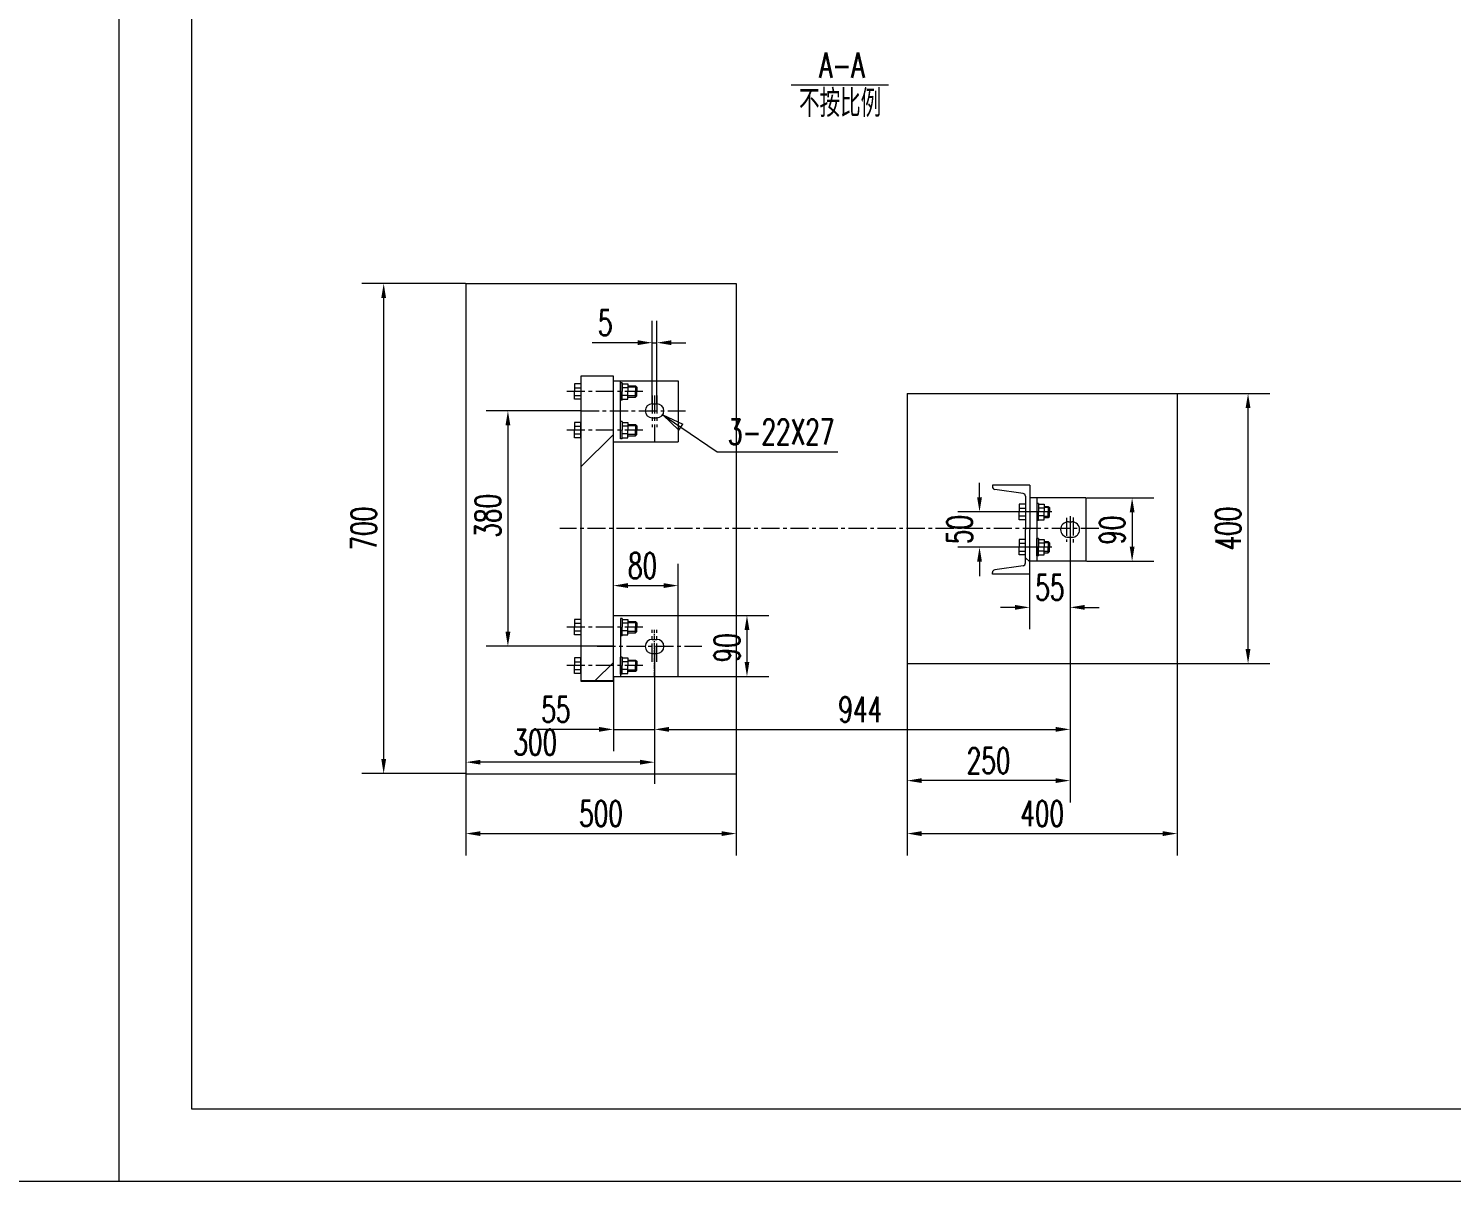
# Model space of a CAD drawing. Header units: millimetres. Extents: x -394 to 6212, y -2458 to 809.
# Drawn here: x 5605.3 to 5801.4, y -1936.1 to -1777.1 of the extents above; entities that cross this region are included whole.
import ezdxf

# ---------------------------------------------------------------- set-up
doc = ezdxf.new("R2010")
doc.units = ezdxf.units.MM
doc.header["$PDSIZE"] = -5
doc.linetypes.add('CENTER', pattern=[2, 1.25, -0.25, 0.25, -0.25])
doc.linetypes.add('CENTERX2', pattern=[4, 2.5, -0.5, 0.5, -0.5])
doc.layers.get('0').update_dxf_attribs({"lineweight": 18})
doc.layers.get('DEFPOINTS').update_dxf_attribs({"lineweight": 18})
for name, color, linetype, lineweight, true_color in [('1', 1, 'Continuous', 18, 0xff0000), ('2', 2, 'Continuous', 18, 0xffff00), ('3', 3, 'CENTERX2', 18, 0x00ff00)]:
    doc.layers.add(name, color=color, linetype=linetype, lineweight=lineweight, true_color=true_color)
doc.styles.add('HZ', font='txt.shx', dxfattribs={"width": 0.67, "bigfont": 'hztxt.shx'})
doc.styles.get("Standard").update_dxf_attribs({"font": 'txt.shx', "bigfont": 'gbcbig.shx'})
doc.styles.add('STYLE1', font='txt.shx', dxfattribs={"width": 0.67, "bigfont": 'hztxt.shx'})
doc.styles.add('ZH', font='txt.shx', dxfattribs={"width": 0.75, "bigfont": 'hztxt.shx'})
doc.dimstyles.new('ISO-25', dxfattribs={"dimtxt": 2.5, "dimasz": 2.5, "dimexe": 1.25, "dimexo": 0.625, "dimtad": 1, "dimtxsty": 'Standard', "dimcen": 2.5, "dimdle": 5, "dimadec": 0, "dimazin": 0, "dimtfac": 1, "dimtmove": 0, "dimatfit": 3, "dimfxl": 1, "dimlwd": -1, "dimlwe": -1, "dimarcsym": 0})
doc.dimstyles.get("Standard").update_dxf_attribs({"dimtxt": 3.5, "dimasz": 3, "dimexe": 3, "dimexo": 0, "dimgap": 1, "dimtad": 1, "dimtoh": 1, "dimzin": 0, "dimdsep": 46, "dimtxsty": 'STYLE1', "dimblk": 'CLOSED', "dimcen": 0, "dimdle": 6, "dimadec": 0, "dimazin": 0, "dimtfac": 1, "dimtofl": 0, "dimtmove": 0, "dimatfit": 0, "dimldrblk": 'CLOSED', "dimfxl": 1, "dimtolj": 1, "dimtzin": 0, "dimlwd": -1, "dimlwe": -1, "dimarcsym": 0})

# ---------------------------------------------------------------- blocks, each defined once
blk = doc.blocks.new('*D337')
at = {"layer": '2', "color": 0}
for p, q in [((5726.37, -1846.11), (5726.37, -1883.79)), ((5748.84, -1846.11), (5748.84, -1883.79)), ((5746.84, -1880.79), (5728.37, -1880.79))]:
    blk.add_line(p, q, dxfattribs=at)
for points in [[(5728.37, -1880.46), (5728.37, -1881.12), (5726.37, -1880.79)], [(5746.84, -1880.46), (5746.84, -1881.12), (5748.84, -1880.79)]]:
    blk.add_solid(points, dxfattribs=at)
at = {"layer": 'DEFPOINTS', "color": 0}
for p in [(5726.37, -1846.05), (5748.84, -1846.05), (5726.37, -1880.79)]:
    blk.add_point(p, dxfattribs=at)
at = {"layer": '2', "color": 0, "insert": (5737.6, -1878.04), "char_height": 3.5, "attachment_point": 5, "style": 'HZ'}
blk.add_mtext('\\A1;250', dxfattribs=at)
blk = doc.blocks.new('*D336')
at = {"layer": '2', "color": 0}
for p, q in [((5763.65, -1827.44), (5776.36, -1827.44)), ((5773.36, -1862.66), (5773.36, -1829.44)), ((5763.65, -1864.66), (5776.36, -1864.66))]:
    blk.add_line(p, q, dxfattribs=at)
for points in [[(5773.02, -1829.44), (5773.69, -1829.44), (5773.36, -1827.44)], [(5773.02, -1862.66), (5773.69, -1862.66), (5773.36, -1864.66)]]:
    blk.add_solid(points, dxfattribs=at)
at = {"layer": 'DEFPOINTS', "color": 0}
for p in [(5763.59, -1827.44), (5773.36, -1827.44), (5763.59, -1864.66)]:
    blk.add_point(p, dxfattribs=at)
at = {"layer": '2', "color": 0, "insert": (5770.61, -1846.05), "char_height": 3.5, "attachment_point": 5, "rotation": 90, "style": 'HZ'}
blk.add_mtext('\\A1;400', dxfattribs=at)
blk = doc.blocks.new('*D335')
at = {"layer": '2', "color": 0}
for p, q in [((5726.37, -1864.73), (5726.37, -1891.09)), ((5763.59, -1864.73), (5763.59, -1891.09)), ((5728.37, -1888.09), (5761.59, -1888.09))]:
    blk.add_line(p, q, dxfattribs=at)
for points in [[(5728.37, -1887.76), (5728.37, -1888.43), (5726.37, -1888.09)], [(5761.59, -1887.76), (5761.59, -1888.43), (5763.59, -1888.09)]]:
    blk.add_solid(points, dxfattribs=at)
at = {"layer": 'DEFPOINTS', "color": 0}
for p in [(5726.37, -1864.66), (5763.59, -1864.66), (5763.59, -1888.09)]:
    blk.add_point(p, dxfattribs=at)
at = {"layer": '2', "color": 0, "insert": (5744.98, -1885.34), "char_height": 3.5, "attachment_point": 5, "style": 'HZ'}
blk.add_mtext('\\A1;400', dxfattribs=at)
blk = doc.blocks.new('*D334')
at = {"layer": '2', "color": 0}
for p, q in [((5665.57, -1879.89), (5665.57, -1891.09)), ((5702.79, -1879.89), (5702.79, -1891.09)), ((5667.57, -1888.09), (5700.79, -1888.09))]:
    blk.add_line(p, q, dxfattribs=at)
for points in [[(5667.57, -1887.76), (5667.57, -1888.43), (5665.57, -1888.09)], [(5700.79, -1887.76), (5700.79, -1888.43), (5702.79, -1888.09)]]:
    blk.add_solid(points, dxfattribs=at)
at = {"layer": 'DEFPOINTS', "color": 0}
for p in [(5665.57, -1879.83), (5702.79, -1879.83), (5702.79, -1888.09)]:
    blk.add_point(p, dxfattribs=at)
at = {"layer": '2', "color": 0, "insert": (5684.18, -1885.34), "char_height": 3.5, "attachment_point": 5, "style": 'HZ'}
blk.add_mtext('\\A1;500', dxfattribs=at)
blk = doc.blocks.new('*D331')
at = {"layer": '2', "color": 0}
for p, q in [((5665.51, -1812.27), (5651.23, -1812.27)), ((5654.23, -1877.83), (5654.23, -1814.27)), ((5665.51, -1879.83), (5651.23, -1879.83))]:
    blk.add_line(p, q, dxfattribs=at)
for points in [[(5653.9, -1814.27), (5654.56, -1814.27), (5654.23, -1812.27)], [(5653.9, -1877.83), (5654.56, -1877.83), (5654.23, -1879.83)]]:
    blk.add_solid(points, dxfattribs=at)
at = {"layer": 'DEFPOINTS', "color": 0}
for p in [(5654.23, -1812.27), (5665.57, -1812.27), (5665.57, -1879.83)]:
    blk.add_point(p, dxfattribs=at)
at = {"layer": '2', "color": 0, "insert": (5651.48, -1846.05), "char_height": 3.5, "attachment_point": 5, "rotation": 90, "style": 'HZ'}
blk.add_mtext('\\A1;700', dxfattribs=at)
blk = doc.blocks.new('*D330')
at = {"layer": '2', "color": 0}
for p, q in [((5665.57, -1862.34), (5665.57, -1881.25)), ((5691.56, -1862.34), (5691.56, -1881.25)), ((5689.56, -1878.25), (5667.57, -1878.25))]:
    blk.add_line(p, q, dxfattribs=at)
for points in [[(5667.57, -1877.92), (5667.57, -1878.58), (5665.57, -1878.25)], [(5689.56, -1877.92), (5689.56, -1878.58), (5691.56, -1878.25)]]:
    blk.add_solid(points, dxfattribs=at)
at = {"layer": 'DEFPOINTS', "color": 0}
for p in [(5665.57, -1862.28), (5691.56, -1862.28), (5665.57, -1878.25)]:
    blk.add_point(p, dxfattribs=at)
at = {"layer": '2', "color": 0, "insert": (5675.12, -1875.5), "char_height": 3.5, "attachment_point": 5, "style": 'HZ'}
blk.add_mtext('\\A1;300', dxfattribs=at)
blk = doc.blocks.new('*D329')
at = {"layer": '2', "color": 0}
for p, q in [((5743.26, -1850.81), (5743.26, -1859.91)), ((5748.84, -1850.61), (5748.84, -1859.91)), ((5741.26, -1856.91), (5739.26, -1856.91)), ((5750.84, -1856.91), (5752.84, -1856.91))]:
    blk.add_line(p, q, dxfattribs=at)
for points in [[(5741.26, -1856.58), (5741.26, -1857.24), (5743.26, -1856.91)], [(5750.84, -1856.58), (5750.84, -1857.24), (5748.84, -1856.91)]]:
    blk.add_solid(points, dxfattribs=at)
at = {"layer": 'DEFPOINTS', "color": 0}
for p in [(5743.26, -1850.75), (5748.84, -1850.55), (5748.84, -1856.91)]:
    blk.add_point(p, dxfattribs=at)
at = {"layer": '2', "color": 0, "insert": (5746.05, -1854.16), "char_height": 3.5, "attachment_point": 5, "style": 'HZ'}
blk.add_mtext('\\A1;55', dxfattribs=at)
blk = doc.blocks.new('*D323')
at = {"layer": '2', "color": 0}
for p, q in [((5751.09, -1841.82), (5760.38, -1841.82)), ((5757.38, -1843.82), (5757.38, -1848.55)), ((5751.09, -1850.55), (5760.38, -1850.55))]:
    blk.add_line(p, q, dxfattribs=at)
for points in [[(5757.05, -1843.82), (5757.72, -1843.82), (5757.38, -1841.82)], [(5757.05, -1848.55), (5757.72, -1848.55), (5757.38, -1850.55)]]:
    blk.add_solid(points, dxfattribs=at)
at = {"layer": 'DEFPOINTS', "color": 0}
for p in [(5751.02, -1841.82), (5751.02, -1850.55), (5757.38, -1850.55)]:
    blk.add_point(p, dxfattribs=at)
at = {"layer": '2', "color": 0, "insert": (5754.63, -1846.28), "char_height": 3.5, "attachment_point": 5, "rotation": 90, "style": 'HZ'}
blk.add_mtext('\\A1;90', dxfattribs=at)
blk = doc.blocks.new('*D322')
at = {"layer": '2', "color": 0}
for p, q in [((5685.89, -1866.36), (5685.89, -1850.91)), ((5694.8, -1866.36), (5694.8, -1850.91)), ((5687.89, -1853.91), (5692.8, -1853.91))]:
    blk.add_line(p, q, dxfattribs=at)
for points in [[(5687.89, -1853.57), (5687.89, -1854.24), (5685.89, -1853.91)], [(5692.8, -1853.57), (5692.8, -1854.24), (5694.8, -1853.91)]]:
    blk.add_solid(points, dxfattribs=at)
at = {"layer": 'DEFPOINTS', "color": 0}
for p in [(5694.8, -1853.91), (5685.89, -1866.43), (5694.8, -1866.43)]:
    blk.add_point(p, dxfattribs=at)
at = {"layer": '2', "color": 0, "insert": (5689.91, -1851.16), "char_height": 3.5, "attachment_point": 5, "style": 'HZ'}
blk.add_mtext('\\A1;80', dxfattribs=at)
blk = doc.blocks.new('_CLOSED')
at = {"color": 0, "linetype": 'ByBlock', "lineweight": -2}
for p, q in [((-1, 0.166667), (0, 0)), ((-1, 0.166667), (-1, -0.166667)), ((0, 0), (-1, -0.166667)), ((0, 0), (-1, 0))]:
    blk.add_line(p, q, dxfattribs=at)
blk = doc.blocks.new('*D321')
at = {"layer": '2', "color": 0}
for p, q in [((5695.17, -1832.05), (5700.19, -1835.47)), ((5700.19, -1835.47), (5716.82, -1835.47))]:
    blk.add_line(p, q, dxfattribs=at)
at = {"layer": 'DEFPOINTS', "color": 0}
for p in [(5691.89, -1829.82), (5692.69, -1830.36)]:
    blk.add_point(p, dxfattribs=at)
at = {"layer": '2', "color": 0, "xscale": 3, "yscale": 3, "zscale": 3, "rotation": 145.7321616048402}
blk.add_blockref('_CLOSED', (5692.69, -1830.36), dxfattribs=at)
at = {"layer": '2', "color": 0, "insert": (5709.01, -1832.72), "char_height": 3.5, "attachment_point": 5, "style": 'HZ'}
blk.add_mtext('\\A1;3-22X27', dxfattribs=at)
blk = doc.blocks.new('*D320')
at = {"layer": '2', "color": 0}
for p, q in [((5691.24, -1828.79), (5691.24, -1817.43)), ((5691.89, -1828.79), (5691.89, -1817.43)), ((5689.24, -1820.43), (5682.98, -1820.43)), ((5693.89, -1820.43), (5695.89, -1820.43))]:
    blk.add_line(p, q, dxfattribs=at)
for points in [[(5689.24, -1820.09), (5689.24, -1820.76), (5691.24, -1820.43)], [(5693.89, -1820.09), (5693.89, -1820.76), (5691.89, -1820.43)]]:
    blk.add_solid(points, dxfattribs=at)
at = {"layer": 'DEFPOINTS', "color": 0}
for p in [(5691.89, -1820.43), (5691.24, -1828.85), (5691.89, -1828.85)]:
    blk.add_point(p, dxfattribs=at)
at = {"layer": '2', "color": 0, "insert": (5684.77, -1817.68), "char_height": 3.5, "attachment_point": 5, "style": 'HZ'}
blk.add_mtext('\\A1;5', dxfattribs=at)
blk = doc.blocks.new('*D319')
at = {"layer": '2', "color": 0}
for p, q in [((5685.89, -1866.51), (5685.89, -1876.73)), ((5691.56, -1866.58), (5691.56, -1876.73)), ((5683.89, -1873.73), (5675.02, -1873.73)), ((5693.56, -1873.73), (5695.56, -1873.73))]:
    blk.add_line(p, q, dxfattribs=at)
for points in [[(5683.89, -1873.39), (5683.89, -1874.06), (5685.89, -1873.73)], [(5693.56, -1873.39), (5693.56, -1874.06), (5691.56, -1873.73)]]:
    blk.add_solid(points, dxfattribs=at)
at = {"layer": 'DEFPOINTS', "color": 0}
for p in [(5685.89, -1866.45), (5691.56, -1866.52), (5685.89, -1873.73)]:
    blk.add_point(p, dxfattribs=at)
at = {"layer": '2', "color": 0, "insert": (5677.97, -1870.98), "char_height": 3.5, "attachment_point": 5, "style": 'HZ'}
blk.add_mtext('\\A1;55', dxfattribs=at)
blk = doc.blocks.new('*D318')
at = {"layer": '2', "color": 0}
for p, q in [((5748.84, -1844.33), (5748.84, -1876.73)), ((5691.56, -1866.49), (5691.56, -1876.73)), ((5693.56, -1873.73), (5746.84, -1873.73))]:
    blk.add_line(p, q, dxfattribs=at)
for points in [[(5693.56, -1873.39), (5693.56, -1874.06), (5691.56, -1873.73)], [(5746.84, -1873.39), (5746.84, -1874.06), (5748.84, -1873.73)]]:
    blk.add_solid(points, dxfattribs=at)
at = {"layer": 'DEFPOINTS', "color": 0}
for p in [(5748.84, -1844.27), (5691.56, -1866.43), (5748.84, -1873.73)]:
    blk.add_point(p, dxfattribs=at)
at = {"layer": '2', "color": 0, "insert": (5719.91, -1870.98), "char_height": 3.5, "attachment_point": 5, "style": 'HZ'}
blk.add_mtext('\\A1;944', dxfattribs=at)
blk = doc.blocks.new('*D317')
at = {"layer": '2', "color": 0}
for p, q in [((5681.34, -1829.82), (5668.35, -1829.82)), ((5671.35, -1831.82), (5671.35, -1860.28)), ((5685.82, -1862.28), (5668.35, -1862.28))]:
    blk.add_line(p, q, dxfattribs=at)
for points in [[(5671.02, -1831.82), (5671.69, -1831.82), (5671.35, -1829.82)], [(5671.02, -1860.28), (5671.69, -1860.28), (5671.35, -1862.28)]]:
    blk.add_solid(points, dxfattribs=at)
at = {"layer": 'DEFPOINTS', "color": 0}
for p in [(5681.41, -1829.82), (5671.35, -1862.28), (5685.89, -1862.28)]:
    blk.add_point(p, dxfattribs=at)
at = {"layer": '2', "color": 0, "insert": (5668.6, -1844.29), "char_height": 3.5, "attachment_point": 5, "rotation": 90, "style": 'HZ'}
blk.add_mtext('\\A1;380', dxfattribs=at)
blk = doc.blocks.new('*D316')
at = {"layer": '2', "color": 0}
for p, q in [((5694.86, -1858.02), (5707.3, -1858.02)), ((5704.3, -1860.02), (5704.3, -1864.43)), ((5694.86, -1866.43), (5707.3, -1866.43))]:
    blk.add_line(p, q, dxfattribs=at)
for points in [[(5703.97, -1860.02), (5704.63, -1860.02), (5704.3, -1858.02)], [(5703.97, -1864.43), (5704.63, -1864.43), (5704.3, -1866.43)]]:
    blk.add_solid(points, dxfattribs=at)
at = {"layer": 'DEFPOINTS', "color": 0}
for p in [(5694.8, -1858.02), (5694.8, -1866.43), (5704.3, -1866.43)]:
    blk.add_point(p, dxfattribs=at)
at = {"layer": '2', "color": 0, "insert": (5701.55, -1862.49), "char_height": 3.5, "attachment_point": 5, "rotation": 90, "style": 'HZ'}
blk.add_mtext('\\A1;90', dxfattribs=at)
blk = doc.blocks.new('*D315')
at = {"layer": '2', "color": 0}
for p, q in [((5736.35, -1841.76), (5736.35, -1839.76)), ((5741.74, -1843.76), (5733.35, -1843.76)), ((5741.74, -1848.61), (5733.35, -1848.61)), ((5736.35, -1850.61), (5736.35, -1852.61))]:
    blk.add_line(p, q, dxfattribs=at)
for points in [[(5736.02, -1841.76), (5736.68, -1841.76), (5736.35, -1843.76)], [(5736.02, -1850.61), (5736.68, -1850.61), (5736.35, -1848.61)]]:
    blk.add_solid(points, dxfattribs=at)
at = {"layer": 'DEFPOINTS', "color": 0}
for p in [(5741.81, -1843.76), (5736.35, -1848.61), (5741.81, -1848.61)]:
    blk.add_point(p, dxfattribs=at)
at = {"layer": '2', "color": 0, "insert": (5733.6, -1846.19), "char_height": 3.5, "attachment_point": 5, "rotation": 90, "style": 'HZ'}
blk.add_mtext('\\A1;50', dxfattribs=at)

msp = doc.modelspace()

# ---------------------------------------------------------------- hatches: boundary and pattern name
at = {"layer": '2'}
h = msp.add_hatch(dxfattribs=at)
h.set_pattern_fill('ANSI31', color=256, scale=7, style=0)
h.set_pattern_definition([(45, (5495.19, -2369.497), (-15.71545, 15.71545), [])])
h.paths.add_polyline_path([(5681.40725, -1846.05246), (5685.88731, -1846.05246), (5685.88731, -1832.47516), (5685.71827, -1832.47516), (5681.40725, -1832.47516), (5681.40725, -1833.54286)], flags=0)
h.paths.add_polyline_path([(5685.88731, -1832.47516), (5685.88731, -1829.81924), (5681.40725, -1829.81924), (5681.40725, -1832.47516)], flags=0)
h.paths.add_polyline_path([(5681.40725, -1827.1617), (5681.40725, -1828.2294), (5681.40725, -1829.81924), (5685.88731, -1829.81924), (5685.88731, -1827.1617)], flags=0)
h.paths.add_polyline_path([(5681.40725, -1825.04763), (5681.40725, -1827.1617), (5685.88731, -1827.1617), (5685.88731, -1825.04763)], flags=0)
h.paths.add_polyline_path([(5685.88731, -1846.05246), (5681.40725, -1846.05246), (5681.40725, -1859.62976), (5685.88731, -1859.62976)], flags=0)
h.paths.add_polyline_path([(5681.40725, -1859.62976), (5681.40725, -1860.69747), (5681.40725, -1864.94322), (5685.88731, -1864.94322), (5685.88731, -1859.62976)], flags=0)
h.paths.add_polyline_path([(5685.88731, -1867.05729), (5685.88731, -1864.94322), (5685.71827, -1864.94322), (5681.40725, -1864.94322), (5681.40725, -1866.01093), (5681.40725, -1867.05729)], flags=0)
at = {"layer": '2', "ltscale": 0.25}
h = msp.add_hatch(dxfattribs=at)
h.set_pattern_fill('ANSI31', color=256, scale=2.8, angle=270, style=0)
h.set_pattern_definition([(315, (5495.191, -2369.497), (6.28618, 6.28618), [])])
edge = h.paths.add_edge_path(flags=0)
edge.add_arc((5742.29208, -1841.58287), 0.38808, 0, 81.8608454, ccw=False)
edge.add_line((5742.68016, -1841.58287), (5742.68016, -1843.76091))
edge.add_line((5742.68016, -1843.76091), (5743.26228, -1843.76091))
edge.add_line((5743.26228, -1843.76091), (5743.26228, -1840.06202))
edge.add_line((5743.26228, -1840.06202), (5738.12022, -1840.06202))
edge.add_line((5738.12022, -1840.06202), (5738.12022, -1840.25766))
edge.add_arc((5738.5083, -1840.25766), 0.38808, 180, 261.8608454)
edge.add_line((5738.45336, -1840.64183), (5742.34702, -1841.1987))
h.paths.add_polyline_path([(5743.26228, -1846.18641), (5743.26228, -1843.76091), (5742.68016, -1843.76091), (5742.68016, -1844.82861), (5742.68016, -1846.18641)], flags=0)
h.paths.add_polyline_path([(5743.26228, -1848.61191), (5743.26228, -1846.18641), (5742.68016, -1846.18641), (5742.68016, -1848.61191)], flags=0)
edge = h.paths.add_edge_path(flags=0)
edge.add_line((5743.26228, -1852.31079), (5743.26228, -1848.61191))
edge.add_line((5743.26228, -1848.61191), (5742.68016, -1848.61191))
edge.add_line((5742.68016, -1848.61191), (5742.68016, -1849.67961))
edge.add_line((5742.68016, -1849.67961), (5742.68016, -1850.78994))
edge.add_arc((5742.29208, -1850.78994), 0.38808, 278.1391546, 360, ccw=False)
edge.add_line((5742.34702, -1851.17412), (5738.45336, -1851.73098))
edge.add_arc((5738.5083, -1852.11515), 0.38808, 98.1391543, 179.9999997)
edge.add_line((5738.12022, -1852.11515), (5738.12022, -1852.31079))
edge.add_line((5738.12022, -1852.31079), (5743.26228, -1852.31079))

# ---------------------------------------------------------------- linework, layer by layer
at = {"layer": '1'}
for p, q in [((5627.74256, -1526.0524), (5627.74256, -1926.0524)), ((5627.74256, -1926.0524), (6186.74256, -1926.0524))]:
    msp.add_line(p, q, dxfattribs=at)
at = {"layer": '1', "lineweight": 0}
for p, q in [((5665.56967, -1812.27258), (5702.7928, -1812.27258)), ((5665.56967, -1812.27258), (5665.56967, -1879.83234)), ((5702.7928, -1812.27258), (5702.7928, -1879.83234)), ((5726.3663, -1827.44089), (5763.58943, -1827.44089)), ((5726.3663, -1827.44089), (5726.3663, -1864.66403)), ((5763.58943, -1827.44089), (5763.58943, -1864.66403)), ((5726.3663, -1864.66403), (5763.58943, -1864.66403)), ((5665.56967, -1879.83234), (5702.7928, -1879.83234))]:
    msp.add_line(p, q, dxfattribs=at)
at = {"layer": '1', "ltscale": 0.25}
for p, q in [((5685.88731, -1825.04763), (5681.40725, -1825.04763)), ((5681.40725, -1825.04763), (5681.40725, -1867.07346)), ((5685.88731, -1867.07346), (5685.88731, -1825.04763)), ((5685.88731, -1825.67826), (5694.79989, -1825.67826)), ((5686.85751, -1833.43986), (5686.85751, -1825.67826)), ((5694.79989, -1825.67826), (5694.79989, -1834.08666)), ((5681.40725, -1826.09399), (5680.53344, -1826.09399)), ((5680.53344, -1826.09399), (5680.53344, -1827.1617)), ((5680.53344, -1826.62784), (5681.40725, -1826.62784)), ((5680.53344, -1828.2294), (5680.53344, -1827.1617)), ((5680.53344, -1827.69555), (5681.40725, -1827.69555)), ((5681.40725, -1826.09399), (5681.40725, -1828.2294)), ((5687.08681, -1825.9766), (5686.85751, -1825.9766)), ((5686.85751, -1825.9766), (5686.85751, -1828.3468)), ((5687.08681, -1825.9766), (5687.08681, -1827.1617)), ((5687.08681, -1826.09399), (5687.89484, -1826.09399)), ((5687.89484, -1826.62784), (5687.08681, -1826.62784)), ((5687.08681, -1828.3468), (5687.08681, -1827.1617)), ((5687.89484, -1827.69555), (5687.08681, -1827.69555)), ((5687.89484, -1826.09399), (5687.89484, -1827.1617)), ((5687.89484, -1826.38651), (5688.95309, -1826.38651)), ((5687.89484, -1828.2294), (5687.89484, -1827.1617)), ((5687.89484, -1828.2294), (5687.89484, -1827.1617)), ((5688.95309, -1826.38651), (5689.13233, -1826.55816)), ((5688.95309, -1826.38651), (5688.95309, -1827.1617)), ((5688.95309, -1827.93689), (5688.95309, -1827.1617)), ((5688.95309, -1827.93689), (5689.13233, -1827.76523)), ((5689.13233, -1826.55816), (5689.13233, -1827.1617)), ((5689.13233, -1827.76523), (5689.13233, -1827.1617)), ((5681.40725, -1828.2294), (5680.53344, -1828.2294)), ((5687.08681, -1828.3468), (5686.85751, -1828.3468)), ((5687.08681, -1828.2294), (5687.89484, -1828.2294)), ((5687.89484, -1827.93689), (5688.95309, -1827.93689)), ((5691.24119, -1828.84823), (5691.88799, -1828.84823)), ((5681.40725, -1831.40745), (5680.53344, -1831.40745)), ((5680.53344, -1831.40745), (5680.53344, -1832.47516)), ((5681.40725, -1833.54286), (5681.40725, -1831.40745)), ((5686.85751, -1833.66026), (5686.85751, -1831.29006)), ((5687.08681, -1831.29006), (5686.85751, -1831.29006)), ((5687.08681, -1831.29006), (5687.08681, -1832.47516)), ((5687.08681, -1831.40745), (5687.89484, -1831.40745)), ((5687.89484, -1831.40745), (5687.89484, -1832.47516)), ((5687.89484, -1831.40745), (5687.89484, -1832.47516)), ((5687.89484, -1831.69997), (5688.95309, -1831.69997)), ((5688.95309, -1831.69997), (5688.95309, -1832.47516)), ((5688.95309, -1831.69997), (5689.13233, -1831.87163)), ((5691.24119, -1830.78863), (5691.88799, -1830.78863)), ((5680.53344, -1831.94131), (5681.40725, -1831.94131)), ((5680.53344, -1833.54286), (5680.53344, -1832.47516)), ((5680.53344, -1833.00901), (5681.40725, -1833.00901)), ((5681.40725, -1833.54286), (5680.53344, -1833.54286)), ((5687.08681, -1833.66026), (5686.85751, -1833.66026)), ((5687.89484, -1831.94131), (5687.08681, -1831.94131)), ((5687.08681, -1833.66026), (5687.08681, -1832.47516)), ((5687.89484, -1833.00901), (5687.08681, -1833.00901)), ((5687.08681, -1833.54286), (5687.89484, -1833.54286)), ((5687.89484, -1833.54286), (5687.89484, -1832.47516)), ((5687.89484, -1833.25035), (5688.95309, -1833.25035)), ((5688.95309, -1833.25035), (5688.95309, -1832.47516)), ((5688.95309, -1833.25035), (5689.13233, -1833.07869)), ((5689.13233, -1831.87163), (5689.13233, -1832.47516)), ((5689.13233, -1833.07869), (5689.13233, -1832.47516)), ((5685.88731, -1834.08666), (5694.79989, -1834.08666)), ((5743.26228, -1840.06202), (5738.12022, -1840.06202)), ((5738.12022, -1840.06202), (5738.12022, -1840.25766)), ((5742.34702, -1841.1987), (5738.45336, -1840.64183)), ((5742.68016, -1841.58287), (5742.68016, -1846.18641)), ((5743.26228, -1840.06202), (5743.26228, -1846.18641)), ((5741.80635, -1842.6932), (5741.80635, -1843.76091)), ((5742.68016, -1842.6932), (5741.80635, -1842.6932)), ((5741.80635, -1843.22705), (5742.68016, -1843.22705)), ((5742.68016, -1842.6932), (5742.68016, -1844.82861)), ((5751.02388, -1841.82051), (5743.26228, -1841.82051)), ((5744.23248, -1841.82051), (5744.23248, -1850.55231)), ((5744.23248, -1842.57581), (5744.23248, -1844.94601)), ((5744.46179, -1842.57581), (5744.23248, -1842.57581)), ((5744.46179, -1842.57581), (5744.46179, -1843.76091)), ((5744.46179, -1842.6932), (5745.26982, -1842.6932)), ((5745.26982, -1843.22705), (5744.46179, -1843.22705)), ((5745.26982, -1842.6932), (5745.26982, -1843.76091)), ((5745.26982, -1842.98572), (5745.79499, -1842.98572)), ((5745.79499, -1842.98572), (5745.79499, -1843.76091)), ((5745.79499, -1842.98572), (5745.97423, -1843.15738)), ((5745.97423, -1843.15738), (5745.97423, -1843.76091)), ((5751.02388, -1841.82051), (5751.02388, -1850.55231)), ((5741.80635, -1844.82861), (5741.80635, -1843.76091)), ((5741.80635, -1844.29476), (5742.68016, -1844.29476)), ((5742.68016, -1844.82861), (5741.80635, -1844.82861)), ((5744.46179, -1844.94601), (5744.23248, -1844.94601)), ((5744.46179, -1844.94601), (5744.46179, -1843.76091)), ((5745.26982, -1844.29476), (5744.46179, -1844.29476)), ((5744.46179, -1844.82861), (5745.26982, -1844.82861)), ((5745.26982, -1844.82861), (5745.26982, -1843.76091)), ((5745.26982, -1844.82861), (5745.26982, -1843.76091)), ((5745.26982, -1844.5361), (5745.79499, -1844.5361)), ((5745.79499, -1844.5361), (5745.79499, -1843.76091)), ((5745.79499, -1844.5361), (5745.97423, -1844.36444)), ((5745.97423, -1844.36444), (5745.97423, -1843.76091)), ((5741.80635, -1847.5442), (5741.80635, -1848.61191)), ((5742.68016, -1847.5442), (5741.80635, -1847.5442)), ((5742.68016, -1850.78994), (5742.68016, -1846.18641)), ((5742.68016, -1849.67961), (5742.68016, -1847.5442)), ((5743.26228, -1852.31079), (5743.26228, -1846.18641)), ((5744.23248, -1849.79701), (5744.23248, -1847.42681)), ((5744.46179, -1847.42681), (5744.23248, -1847.42681)), ((5744.46179, -1847.42681), (5744.46179, -1848.61191)), ((5744.46179, -1847.5442), (5745.26982, -1847.5442)), ((5745.26982, -1847.5442), (5745.26982, -1848.61191)), ((5745.26982, -1847.5442), (5745.26982, -1848.61191)), ((5741.80635, -1848.07805), (5742.68016, -1848.07805)), ((5741.80635, -1849.67961), (5741.80635, -1848.61191)), ((5741.80635, -1849.14576), (5742.68016, -1849.14576)), ((5745.26982, -1848.07805), (5744.46179, -1848.07805)), ((5744.46179, -1849.79701), (5744.46179, -1848.61191)), ((5745.26982, -1849.14576), (5744.46179, -1849.14576)), ((5745.26982, -1847.83672), (5745.79499, -1847.83672)), ((5745.26982, -1849.67961), (5745.26982, -1848.61191)), ((5745.26982, -1849.3871), (5745.79499, -1849.3871)), ((5745.79499, -1847.83672), (5745.79499, -1848.61191)), ((5745.79499, -1847.83672), (5745.97423, -1848.00838)), ((5745.79499, -1849.3871), (5745.79499, -1848.61191)), ((5745.79499, -1849.3871), (5745.97423, -1849.21544)), ((5745.97423, -1848.00838), (5745.97423, -1848.61191)), ((5745.97423, -1849.21544), (5745.97423, -1848.61191)), ((5742.34702, -1851.17412), (5738.45336, -1851.73098)), ((5742.68016, -1849.67961), (5741.80635, -1849.67961)), ((5751.02388, -1850.55231), (5743.26228, -1850.55231)), ((5744.46179, -1849.79701), (5744.23248, -1849.79701)), ((5744.46179, -1849.67961), (5745.26982, -1849.67961)), ((5738.12022, -1852.31079), (5738.12022, -1852.11515)), ((5743.26228, -1852.31079), (5738.12022, -1852.31079)), ((5680.53344, -1858.56206), (5680.53344, -1859.62976)), ((5681.40725, -1858.56206), (5680.53344, -1858.56206)), ((5680.53344, -1859.09591), (5681.40725, -1859.09591)), ((5681.40725, -1858.56206), (5681.40725, -1860.69747)), ((5685.88731, -1858.01826), (5694.79989, -1858.01826)), ((5687.08681, -1858.44466), (5686.85751, -1858.44466)), ((5686.85751, -1858.44466), (5686.85751, -1860.81486)), ((5686.85751, -1858.66506), (5686.85751, -1866.42666)), ((5687.08681, -1858.44466), (5687.08681, -1859.62976)), ((5687.08681, -1858.56206), (5687.89484, -1858.56206)), ((5687.89484, -1859.09591), (5687.08681, -1859.09591)), ((5687.89484, -1858.56206), (5687.89484, -1859.62976)), ((5687.89484, -1858.85457), (5688.95309, -1858.85457)), ((5688.95309, -1858.85457), (5689.13233, -1859.02623)), ((5688.95309, -1858.85457), (5688.95309, -1859.62976)), ((5689.13233, -1859.02623), (5689.13233, -1859.62976)), ((5694.79989, -1866.42666), (5694.79989, -1858.01826)), ((5680.53344, -1860.69747), (5680.53344, -1859.62976)), ((5680.53344, -1860.16361), (5681.40725, -1860.16361)), ((5681.40725, -1860.69747), (5680.53344, -1860.69747)), ((5687.08681, -1860.81486), (5686.85751, -1860.81486)), ((5687.08681, -1860.81486), (5687.08681, -1859.62976)), ((5687.89484, -1860.16361), (5687.08681, -1860.16361)), ((5687.08681, -1860.69747), (5687.89484, -1860.69747)), ((5687.89484, -1860.69747), (5687.89484, -1859.62976)), ((5687.89484, -1860.69747), (5687.89484, -1859.62976)), ((5687.89484, -1860.40495), (5688.95309, -1860.40495)), ((5688.95309, -1860.40495), (5688.95309, -1859.62976)), ((5688.95309, -1860.40495), (5689.13233, -1860.23329)), ((5689.13233, -1860.23329), (5689.13233, -1859.62976)), ((5691.24119, -1861.31629), (5691.88799, -1861.31629)), ((5680.53344, -1863.87552), (5680.53344, -1864.94322)), ((5681.40725, -1863.87552), (5680.53344, -1863.87552)), ((5680.53344, -1864.40937), (5681.40725, -1864.40937)), ((5680.53344, -1866.01093), (5680.53344, -1864.94322)), ((5681.40725, -1866.01093), (5681.40725, -1863.87552)), ((5686.85751, -1866.12832), (5686.85751, -1863.75812)), ((5687.08681, -1863.75812), (5686.85751, -1863.75812)), ((5687.08681, -1863.75812), (5687.08681, -1864.94322)), ((5687.08681, -1863.87552), (5687.89484, -1863.87552)), ((5687.89484, -1864.40937), (5687.08681, -1864.40937)), ((5687.08681, -1866.12832), (5687.08681, -1864.94322)), ((5687.89484, -1863.87552), (5687.89484, -1864.94322)), ((5687.89484, -1863.87552), (5687.89484, -1864.94322)), ((5687.89484, -1864.16803), (5688.95309, -1864.16803)), ((5687.89484, -1866.01093), (5687.89484, -1864.94322)), ((5688.95309, -1864.16803), (5688.95309, -1864.94322)), ((5688.95309, -1864.16803), (5689.13233, -1864.33969)), ((5688.95309, -1865.71841), (5688.95309, -1864.94322)), ((5689.13233, -1864.33969), (5689.13233, -1864.94322)), ((5689.13233, -1865.54676), (5689.13233, -1864.94322)), ((5691.24119, -1863.25669), (5691.88799, -1863.25669)), ((5680.53344, -1865.47708), (5681.40725, -1865.47708)), ((5681.40725, -1866.01093), (5680.53344, -1866.01093)), ((5685.88731, -1867.05729), (5681.40725, -1867.05729)), ((5681.40725, -1867.07346), (5685.88731, -1867.07346)), ((5685.88731, -1866.42666), (5694.79989, -1866.42666)), ((5687.08681, -1866.12832), (5686.85751, -1866.12832)), ((5687.89484, -1865.47708), (5687.08681, -1865.47708)), ((5687.08681, -1866.01093), (5687.89484, -1866.01093)), ((5687.89484, -1865.71841), (5688.95309, -1865.71841)), ((5688.95309, -1865.71841), (5689.13233, -1865.54676))]:
    msp.add_line(p, q, dxfattribs=at)
at = {"layer": '1', "ltscale": 200}
for p, q in [((5748.59838, -1845.11919), (5749.08348, -1845.11919)), ((5748.59838, -1847.25363), (5749.08348, -1847.25363))]:
    msp.add_line(p, q, dxfattribs=at)
at = {"layer": '1', "ltscale": 0.25}
for centre, radius, start, end in [((5691.24119, -1829.81843), 0.9702, 90, 270), ((5691.88799, -1829.81843), 0.9702, 270, 90), ((5738.5083, -1840.25766), 0.38808, 180, 261.8608461), ((5742.29208, -1841.58287), 0.38808, 0, 81.8608461), ((5742.29208, -1850.78994), 0.38808, 278.1391539, 360), ((5738.5083, -1852.11515), 0.38808, 98.1391539, 180), ((5691.24119, -1862.28649), 0.9702, 90, 270), ((5691.88799, -1862.28649), 0.9702, 270, 90)]:
    msp.add_arc(centre, radius, start, end, dxfattribs=at)
at = {"layer": '1', "ltscale": 200}
for centre, start, end in [((5748.59838, -1846.18641), 90, 270), ((5749.08348, -1846.18641), 270, 90)]:
    msp.add_arc(centre, 1.06722, start, end, dxfattribs=at)
at = {"layer": '2'}
for p, q in [((5617.74256, -1516.0524), (5617.74256, -1936.0524)), ((5617.74256, -1516.0524), (5617.74256, -1936.0524)), ((5617.74256, -1516.0524), (5617.74256, -1936.0524)), ((5617.74256, -1516.0524), (5617.74256, -1936.0524)), ((5710.38517, -1784.89036), (5723.80215, -1784.89036)), ((5685.88731, -1873.72783), (5691.56459, -1873.72783)), ((5617.74256, -1936.0524), (4414.74256, -1936.0524)), ((6211.74256, -1936.0524), (5617.74256, -1936.0524))]:
    msp.add_line(p, q, dxfattribs=at)
at = {"layer": '2', "ltscale": 0.5}
msp.add_line((5691.24119, -1820.42615), (5691.88799, -1820.42615), dxfattribs=at)
at = {"layer": '2', "ltscale": 0.25}
for p, q in [((5689.13233, -1826.55816), (5687.89484, -1826.55816)), ((5689.13233, -1827.76523), (5687.89484, -1827.76523)), ((5689.13233, -1831.87163), (5687.89484, -1831.87163)), ((5689.13233, -1833.07869), (5687.89484, -1833.07869)), ((5745.97423, -1843.15738), (5745.26982, -1843.15738)), ((5745.97423, -1844.36444), (5745.26982, -1844.36444)), ((5745.97423, -1848.00838), (5745.26982, -1848.00838)), ((5745.97423, -1849.21544), (5745.26982, -1849.21544)), ((5689.13233, -1859.02623), (5687.89484, -1859.02623)), ((5689.13233, -1860.23329), (5687.89484, -1860.23329)), ((5689.13233, -1864.33969), (5687.89484, -1864.33969)), ((5689.13233, -1865.54676), (5687.89484, -1865.54676))]:
    msp.add_line(p, q, dxfattribs=at)
at = {"layer": '2', "color": 3, "linetype": 'CENTER', "ltscale": 0.25}
for p, q in [((5745.27223, -1843.76091), (5741.35458, -1843.76091)), ((5745.27223, -1848.61191), (5741.35458, -1848.61191)), ((5745.27223, -1848.61191), (5741.35458, -1848.61191))]:
    msp.add_line(p, q, dxfattribs=at)
at = {"layer": '2', "color": 3, "linetype": 'CENTER', "ltscale": 200}
msp.add_line((5748.84093, -1844.74013), (5748.84093, -1847.9462), dxfattribs=at)
at = {"layer": '3'}
for p, q in [((5689.96368, -1827.1617), (5679.35367, -1827.1617)), ((5691.24119, -1827.70307), (5691.24119, -1832.08449)), ((5691.56459, -1827.70307), (5691.56459, -1834.08666)), ((5691.88799, -1827.70307), (5691.88799, -1832.08449)), ((5681.40725, -1829.81924), (5695.8076, -1829.81924)), ((5689.96368, -1832.47516), (5679.35367, -1832.47516)), ((5746.30425, -1843.76091), (5741.37991, -1843.76091)), ((5748.35583, -1844.55228), (5748.35583, -1847.89626)), ((5749.23658, -1844.50049), (5749.23658, -1847.9462)), ((5752.80258, -1846.05246), (5678.52705, -1846.05246)), ((5746.30425, -1848.61191), (5741.37991, -1848.61191)), ((5689.96368, -1859.62976), (5679.35367, -1859.62976)), ((5691.24119, -1864.40185), (5691.24119, -1860.02043)), ((5691.88799, -1864.40185), (5691.88799, -1860.02043)), ((5683.67341, -1862.27819), (5698.07377, -1862.27819)), ((5689.96368, -1864.94322), (5679.35367, -1864.94322))]:
    msp.add_line(p, q, dxfattribs=at)
at = {"layer": '3', "ltscale": 200}
for p, q in [((5745.56186, -1843.76091), (5741.37991, -1843.76091)), ((5745.56186, -1848.61191), (5741.37991, -1848.61191))]:
    msp.add_line(p, q, dxfattribs=at)
at = {"layer": '3', "ltscale": 0.25}
msp.add_line((5691.56459, -1866.42666), (5691.56459, -1860.02043), dxfattribs=at)

# ---------------------------------------------------------------- texts
at = {"color": 2, "insert": (5714.25251, -1780.40699), "char_height": 3.5, "width": 32.08114, "attachment_point": 1, "style": 'HZ'}
msp.add_mtext('\\T1;A-A', dxfattribs=at)
at = {"layer": '2', "linetype": 'Continuous', "insert": (5711.48146, -1789.32662), "char_height": 3.773952, "width": 17.0535456, "attachment_point": 7, "style": 'ZH'}
msp.add_mtext('\\T1;不按比例', dxfattribs=at)

# ---------------------------------------------------------------- dimensions: what is measured, and where the dimension line sits
at = {"layer": '2', "ltscale": 0.5}
for base, p1, p2, angle, text, picture, middle in [((5654.23123, -1812.27258), (5665.56967, -1879.83234), (5665.56967, -1812.27258), 90, '700', '*D331', (5651.48123, -1846.05246)), ((5773.3559, -1827.44089), (5763.58943, -1864.66403), (5763.58943, -1827.44089), 90, '400', '*D336', (5770.6059, -1846.05246)), ((5726.3663, -1880.7906), (5748.84093, -1846.05246), (5726.3663, -1846.05246), 180, '250', '*D337', (5737.60361, -1878.0406))]:
    dim = msp.add_linear_dim(base=base, p1=p1, p2=p2, angle=angle, text=text, dimstyle='ISO-25', override={"dimtxt": 3.5, "dimasz": 2, "dimexe": 3, "dimexo": 0.0625, "dimgap": 1, "dimzin": 0, "dimtxsty": 'HZ', "dimsah": 1, "dimdle": 4, "dimtofl": 0, "dimatfit": 0, "dimtolj": 1, "dimtzin": 0}, dxfattribs=at)
    dim.commit()
    dim.dimension.update_dxf_attribs({"geometry": picture, "text_midpoint": middle})
for base, p1, p2, text, picture, middle in [((5691.88799, -1820.42615), (5691.24119, -1828.84823), (5691.88799, -1828.84823), '5', '*D320', (5684.76619, -1820.42615)), ((5748.84093, -1873.72783), (5691.56459, -1866.42666), (5748.84093, -1844.26597), '944', '*D318', (5719.90868, -1873.72783)), ((5694.79989, -1853.90648), (5685.88731, -1866.42666), (5694.79989, -1866.42666), '80', '*D322', (5689.90808, -1853.90648)), ((5748.84093, -1856.90936), (5743.26228, -1850.75079), (5748.84093, -1850.55231), '55', '*D329', (5746.05161, -1856.90936)), ((5685.88731, -1873.72783), (5691.56459, -1866.51643), (5685.88731, -1866.45081), '55', '*D319', (5677.97064, -1873.72783))]:
    dim = msp.add_linear_dim(base=base, p1=p1, p2=p2, text=text, dimstyle='ISO-25', override={"dimtxt": 3.5, "dimasz": 2, "dimexe": 3, "dimexo": 0.0625, "dimgap": 1, "dimzin": 0, "dimtxsty": 'HZ', "dimsah": 1, "dimdle": 4, "dimtofl": 0, "dimatfit": 0, "dimtolj": 1, "dimtzin": 0}, dxfattribs=at)
    dim.commit()
    dim.dimension.update_dxf_attribs({"geometry": picture, "text_midpoint": middle, "dimtype": 160})
for base, p1, p2, angle, text, picture, middle in [((5671.35215, -1862.27819), (5681.40725, -1829.81924), (5685.88731, -1862.27819), 90, '380', '*D317', (5671.35215, -1844.29273)), ((5736.35111, -1848.61191), (5741.80635, -1843.76091), (5741.80635, -1848.61191), 90, '50', '*D315', (5736.35111, -1846.18641)), ((5757.38458, -1850.55231), (5751.02388, -1841.82051), (5751.02388, -1850.55231), 90, '90', '*D323', (5757.38458, -1846.28092)), ((5704.2999, -1866.42666), (5694.79989, -1858.01826), (5694.79989, -1866.42666), 90, '90', '*D316', (5704.2999, -1862.49334)), ((5665.56967, -1878.25064), (5691.56459, -1862.27819), (5665.56967, -1862.27819), 180, '300', '*D330', (5675.12333, -1878.25064))]:
    dim = msp.add_linear_dim(base=base, p1=p1, p2=p2, angle=angle, text=text, dimstyle='ISO-25', override={"dimtxt": 3.5, "dimasz": 2, "dimexe": 3, "dimexo": 0.0625, "dimgap": 1, "dimzin": 0, "dimtxsty": 'HZ', "dimsah": 1, "dimdle": 4, "dimtofl": 0, "dimatfit": 0, "dimtolj": 1, "dimtzin": 0}, dxfattribs=at)
    dim.commit()
    dim.dimension.update_dxf_attribs({"geometry": picture, "text_midpoint": middle, "dimtype": 160})
dim = msp.add_radius_dim(center=(5691.88799, -1829.81843), mpoint=(5692.68978, -1830.36471), text='3-22X27', dimstyle='Standard', override={"dimscale": 1, "dimpost": 'R<>\\X', "dimtxsty": 'HZ', "dimsah": 1}, dxfattribs=at)
dim.commit()
dim.dimension.update_dxf_attribs({"geometry": '*D321', "text_midpoint": (5709.00653, -1835.47475), "dimtype": 164})
for base, p1, p2, text, picture, middle in [((5763.58943, -1888.094), (5726.3663, -1864.66403), (5763.58943, -1864.66403), '400', '*D335', (5744.97787, -1885.344)), ((5702.7928, -1888.094), (5665.56967, -1879.83234), (5702.7928, -1879.83234), '500', '*D334', (5684.18124, -1885.344))]:
    dim = msp.add_linear_dim(base=base, p1=p1, p2=p2, text=text, dimstyle='ISO-25', override={"dimtxt": 3.5, "dimasz": 2, "dimexe": 3, "dimexo": 0.0625, "dimgap": 1, "dimzin": 0, "dimtxsty": 'HZ', "dimsah": 1, "dimdle": 4, "dimtofl": 0, "dimatfit": 0, "dimtolj": 1, "dimtzin": 0}, dxfattribs=at)
    dim.commit()
    dim.dimension.update_dxf_attribs({"geometry": picture, "text_midpoint": middle})

doc.saveas('drawing.dxf')
